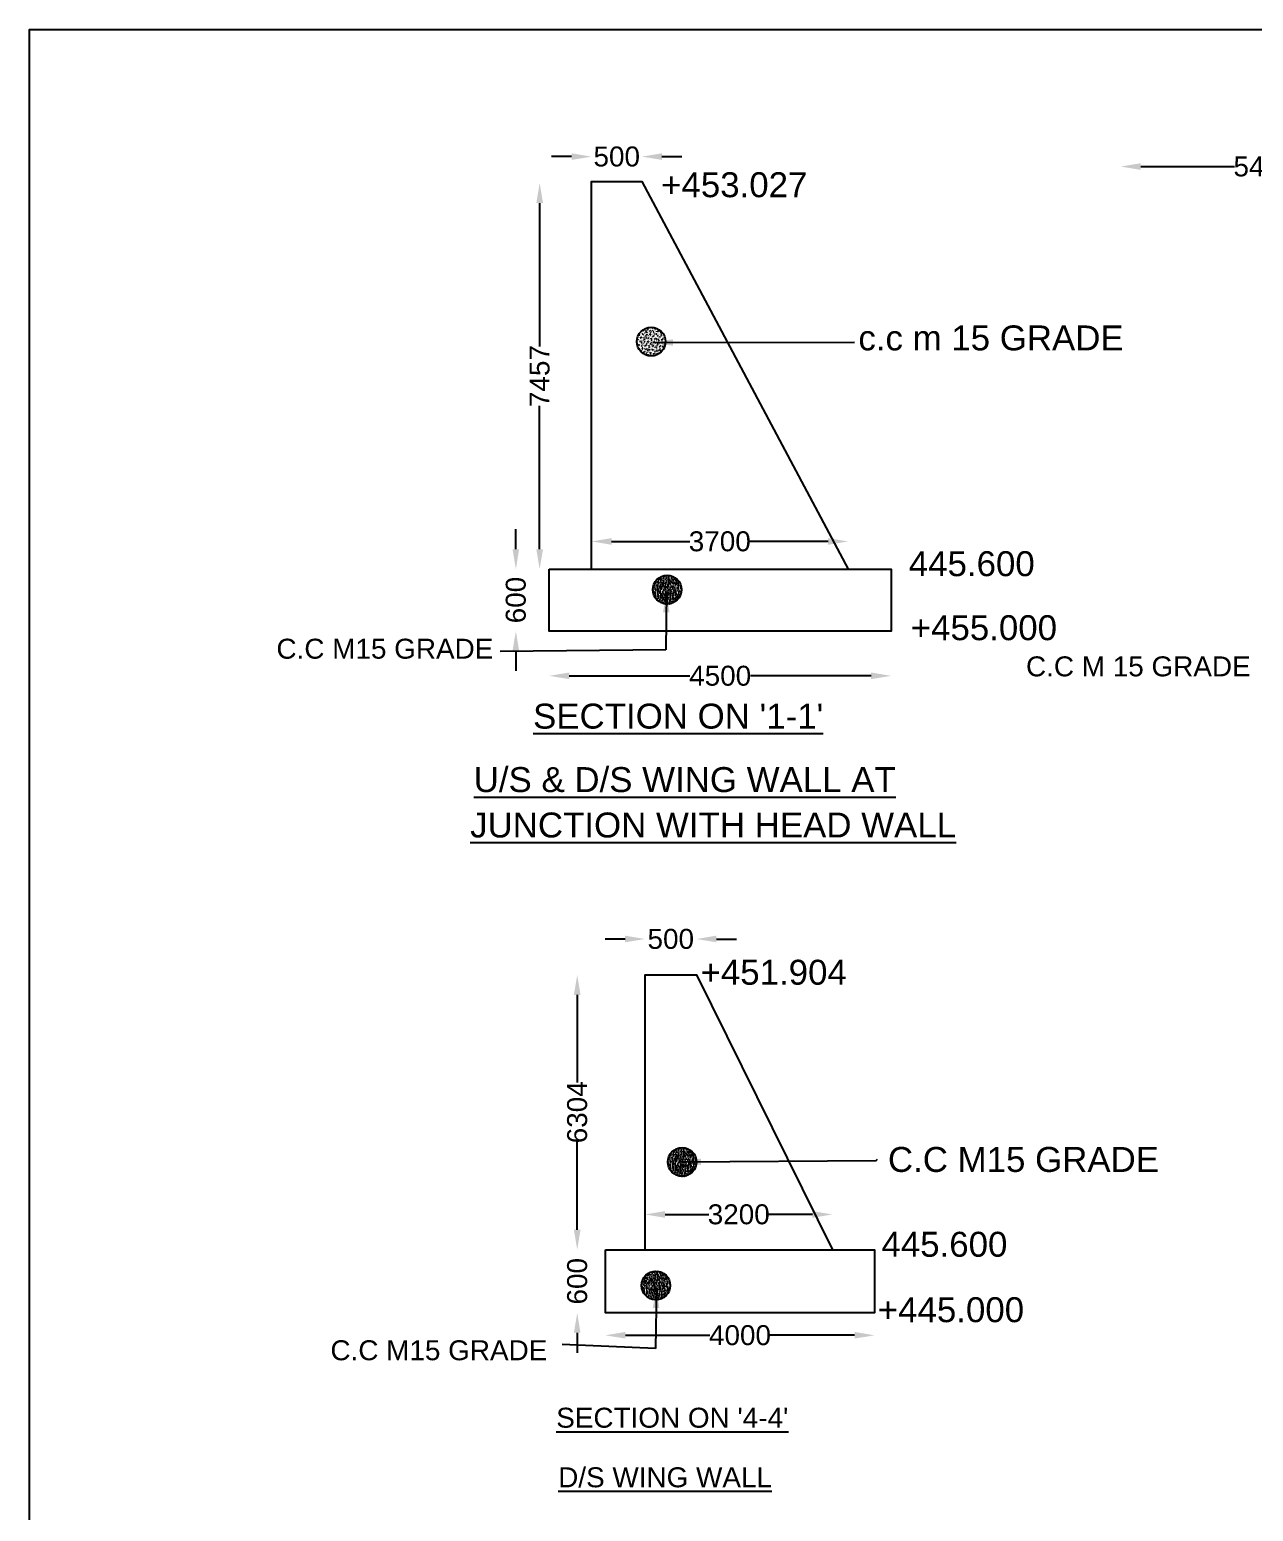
# Model space of a CAD drawing. Header units: feet. Extents: x -53248275 to -53240388, y 22140655 to 22146791.
# Drawn here: x -53248275 to -53245823, y 22143822 to 22146791 of the extents above; entities that cross this region are included whole.
import ezdxf

# ---------------------------------------------------------------- set-up
doc = ezdxf.new("R2010")
doc.units = ezdxf.units.FT
doc.header["$MEASUREMENT"] = 0
doc.layers.add('DIMENSION', color=7, linetype='Continuous')
doc.layers.add('TEXT', color=7, linetype='Continuous')
doc.styles.get("Standard").update_dxf_attribs({"font": 'arial.ttf', "height": 40})
doc.dimstyles.get("Standard").update_dxf_attribs({"dimtxt": 40, "dimasz": 40, "dimexe": 0.18, "dimexo": 0.0625, "dimgap": 0.09, "dimtad": 0, "dimdec": 0, "dimzin": 0, "dimdsep": 46, "dimtxsty": 'Standard', "dimcen": 0.09, "dimse1": 1, "dimse2": 1, "dimadec": 0, "dimazin": 0, "dimtfac": 1, "dimtdec": 0, "dimtofl": 0, "dimtmove": 0, "dimatfit": 3, "dimfxl": 1, "dimtolj": 1, "dimtzin": 0, "dimarcsym": 0})

# ---------------------------------------------------------------- blocks, each defined once
blk = doc.blocks.new('*D54')
at = {"layer": 'Defpoints', "color": 0, "transparency": 16777216}
for p in [(-53247149.2, 22146536.9), (-53247149.2, 22146486.8), (-53247048.3, 22146486.8)]:
    blk.add_point(p, dxfattribs=at)
at = {"layer": 'TEXT', "color": 0, "lineweight": -2, "transparency": 16777216}
for p, q in [((-53247189.2, 22146536.9), (-53247229.2, 22146536.9)), ((-53247008.3, 22146536.9), (-53246968.3, 22146536.9))]:
    blk.add_line(p, q, dxfattribs=at)
at = {"layer": 'TEXT', "color": 0, "transparency": 16777216}
for points in [[(-53247189.2, 22146543.6), (-53247189.2, 22146530.3), (-53247149.2, 22146536.9)], [(-53247008.3, 22146543.6), (-53247008.3, 22146530.3), (-53247048.3, 22146536.9)]]:
    blk.add_solid(points, dxfattribs=at)
at = {"layer": 'TEXT', "color": 0, "transparency": 16777216, "insert": (-53247098.7, 22146536.9), "char_height": 40, "attachment_point": 5}
blk.add_mtext('\\A1;500', dxfattribs=at)
blk = doc.blocks.new('*D55')
at = {"layer": 'Defpoints', "color": 0, "transparency": 16777216}
for p in [(-53246635.2, 22145765.7), (-53247149.2, 22145710.2), (-53246635.2, 22145710.2)]:
    blk.add_point(p, dxfattribs=at)
at = {"layer": 'TEXT', "color": 0, "lineweight": -2, "transparency": 16777216}
for p, q in [((-53247109.2, 22145765.7), (-53246951.9, 22145765.7)), ((-53246675.2, 22145765.7), (-53246832.4, 22145765.7))]:
    blk.add_line(p, q, dxfattribs=at)
at = {"layer": 'TEXT', "color": 0, "transparency": 16777216}
for points in [[(-53247109.2, 22145772.3), (-53247109.2, 22145759), (-53247149.2, 22145765.7)], [(-53246675.2, 22145772.3), (-53246675.2, 22145759), (-53246635.2, 22145765.7)]]:
    blk.add_solid(points, dxfattribs=at)
at = {"layer": 'TEXT', "color": 0, "transparency": 16777216, "insert": (-53246892.2, 22145765.7), "char_height": 40, "attachment_point": 5}
blk.add_mtext('\\A1;3700', dxfattribs=at)
blk = doc.blocks.new('*D56')
at = {"layer": 'Defpoints', "color": 0, "transparency": 16777216}
for p in [(-53247233.9, 22145710.2), (-53247300.9, 22145586.1), (-53247233.9, 22145586.1)]:
    blk.add_point(p, dxfattribs=at)
at = {"layer": 'TEXT', "color": 0, "lineweight": -2, "transparency": 16777216}
for p, q in [((-53247300.9, 22145750.2), (-53247300.9, 22145790.2)), ((-53247300.9, 22145546.1), (-53247300.9, 22145506.1))]:
    blk.add_line(p, q, dxfattribs=at)
at = {"layer": 'TEXT', "color": 0, "transparency": 16777216}
for points in [[(-53247307.6, 22145750.2), (-53247294.3, 22145750.2), (-53247300.9, 22145710.2)], [(-53247307.6, 22145546.1), (-53247294.3, 22145546.1), (-53247300.9, 22145586.1)]]:
    blk.add_solid(points, dxfattribs=at)
at = {"layer": 'TEXT', "color": 0, "transparency": 16777216, "insert": (-53247300.9, 22145648.2), "char_height": 40, "attachment_point": 5, "rotation": 90}
blk.add_mtext('\\A1;600', dxfattribs=at)
blk = doc.blocks.new('*D57')
at = {"layer": 'Defpoints', "color": 0, "transparency": 16777216}
for p in [(-53247253.2, 22146483.9), (-53247238.4, 22146483.9), (-53247233.9, 22145710.2)]:
    blk.add_point(p, dxfattribs=at)
at = {"layer": 'TEXT', "color": 0, "lineweight": -2, "transparency": 16777216}
for p, q in [((-53247253.2, 22146443.9), (-53247253.2, 22146156.7)), ((-53247253.2, 22145750.2), (-53247253.2, 22146037.4))]:
    blk.add_line(p, q, dxfattribs=at)
at = {"layer": 'TEXT', "color": 0, "transparency": 16777216}
for points in [[(-53247259.9, 22146443.9), (-53247246.5, 22146443.9), (-53247253.2, 22146483.9)], [(-53247259.9, 22145750.2), (-53247246.5, 22145750.2), (-53247253.2, 22145710.2)]]:
    blk.add_solid(points, dxfattribs=at)
at = {"layer": 'TEXT', "color": 0, "transparency": 16777216, "insert": (-53247253.2, 22146097.1), "char_height": 40, "attachment_point": 5, "rotation": 90}
blk.add_mtext('\\A1;7457', dxfattribs=at)
blk = doc.blocks.new('*D58')
at = {"layer": 'Defpoints', "color": 0, "transparency": 16777216}
for p in [(-53247233.9, 22145586.1), (-53246548.8, 22145586.1), (-53246548.8, 22145496.3)]:
    blk.add_point(p, dxfattribs=at)
at = {"layer": 'TEXT', "color": 0, "lineweight": -2, "transparency": 16777216}
for p, q in [((-53247193.9, 22145496.3), (-53246951.9, 22145496.3)), ((-53246588.8, 22145496.3), (-53246830.8, 22145496.3))]:
    blk.add_line(p, q, dxfattribs=at)
at = {"layer": 'TEXT', "color": 0, "transparency": 16777216}
for points in [[(-53247193.9, 22145503), (-53247193.9, 22145489.7), (-53247233.9, 22145496.3)], [(-53246588.8, 22145503), (-53246588.8, 22145489.7), (-53246548.8, 22145496.3)]]:
    blk.add_solid(points, dxfattribs=at)
at = {"layer": 'TEXT', "color": 0, "transparency": 16777216, "insert": (-53246891.4, 22145496.3), "char_height": 40, "attachment_point": 5}
blk.add_mtext('\\A1;4500', dxfattribs=at)
blk = doc.blocks.new('*D59')
at = {"layer": 'Defpoints', "color": 0, "transparency": 16777216}
for p in [(-53247041.9, 22144968.9), (-53247041.9, 22144897), (-53246938.9, 22144897)]:
    blk.add_point(p, dxfattribs=at)
at = {"layer": 'TEXT', "color": 0, "lineweight": -2, "transparency": 16777216}
for p, q in [((-53247081.9, 22144968.9), (-53247121.9, 22144968.9)), ((-53246898.9, 22144968.9), (-53246858.9, 22144968.9))]:
    blk.add_line(p, q, dxfattribs=at)
at = {"layer": 'TEXT', "color": 0, "transparency": 16777216}
for points in [[(-53247081.9, 22144975.6), (-53247081.9, 22144962.3), (-53247041.9, 22144968.9)], [(-53246898.9, 22144975.6), (-53246898.9, 22144962.3), (-53246938.9, 22144968.9)]]:
    blk.add_solid(points, dxfattribs=at)
at = {"layer": 'TEXT', "color": 0, "transparency": 16777216, "insert": (-53246990.4, 22144968.9), "char_height": 40, "attachment_point": 5}
blk.add_mtext('\\A1;500', dxfattribs=at)
blk = doc.blocks.new('*D60')
at = {"layer": 'Defpoints', "color": 0, "transparency": 16777216}
for p in [(-53247041.9, 22144897), (-53247177.9, 22144346.3), (-53247041.9, 22144346.3)]:
    blk.add_point(p, dxfattribs=at)
at = {"layer": 'TEXT', "color": 0, "lineweight": -2, "transparency": 16777216}
for p, q in [((-53247177.9, 22144857), (-53247177.9, 22144681.5)), ((-53247177.9, 22144386.3), (-53247177.9, 22144561.8))]:
    blk.add_line(p, q, dxfattribs=at)
at = {"layer": 'TEXT', "color": 0, "transparency": 16777216}
for points in [[(-53247184.6, 22144857), (-53247171.3, 22144857), (-53247177.9, 22144897)], [(-53247184.6, 22144386.3), (-53247171.3, 22144386.3), (-53247177.9, 22144346.3)]]:
    blk.add_solid(points, dxfattribs=at)
at = {"layer": 'TEXT', "color": 0, "transparency": 16777216, "insert": (-53247177.9, 22144621.6), "char_height": 40, "attachment_point": 5, "rotation": 90}
blk.add_mtext('\\A1;6304', dxfattribs=at)
blk = doc.blocks.new('*D61')
at = {"layer": 'Defpoints', "color": 0, "transparency": 16777216}
for p in [(-53247121.4, 22144346.3), (-53247177.9, 22144219.7), (-53247121.4, 22144219.7)]:
    blk.add_point(p, dxfattribs=at)
at = {"layer": 'TEXT', "color": 0, "lineweight": -2, "transparency": 16777216}
for p, q in [((-53247177.9, 22144386.3), (-53247177.9, 22144426.3)), ((-53247177.9, 22144179.7), (-53247177.9, 22144139.7))]:
    blk.add_line(p, q, dxfattribs=at)
at = {"layer": 'TEXT', "color": 0, "transparency": 16777216}
for points in [[(-53247184.6, 22144386.3), (-53247171.3, 22144386.3), (-53247177.9, 22144346.3)], [(-53247184.6, 22144179.7), (-53247171.3, 22144179.7), (-53247177.9, 22144219.7)]]:
    blk.add_solid(points, dxfattribs=at)
at = {"layer": 'TEXT', "color": 0, "transparency": 16777216, "insert": (-53247177.9, 22144283), "char_height": 40, "attachment_point": 5, "rotation": 90}
blk.add_mtext('\\A1;600', dxfattribs=at)
blk = doc.blocks.new('*D62')
at = {"layer": 'Defpoints', "color": 0, "transparency": 16777216}
for p in [(-53246666.6, 22144416.9), (-53247041.9, 22144346.3), (-53246666.6, 22144346.3)]:
    blk.add_point(p, dxfattribs=at)
at = {"layer": 'TEXT', "color": 0, "lineweight": -2, "transparency": 16777216}
for p, q in [((-53247001.9, 22144416.9), (-53246914, 22144416.9)), ((-53246706.6, 22144416.9), (-53246794.5, 22144416.9))]:
    blk.add_line(p, q, dxfattribs=at)
at = {"layer": 'TEXT', "color": 0, "transparency": 16777216}
for points in [[(-53247001.9, 22144423.6), (-53247001.9, 22144410.2), (-53247041.9, 22144416.9)], [(-53246706.6, 22144423.6), (-53246706.6, 22144410.2), (-53246666.6, 22144416.9)]]:
    blk.add_solid(points, dxfattribs=at)
at = {"layer": 'TEXT', "color": 0, "transparency": 16777216, "insert": (-53246854.2, 22144416.9), "char_height": 40, "attachment_point": 5}
blk.add_mtext('\\A1;3200', dxfattribs=at)
blk = doc.blocks.new('*D63')
at = {"layer": 'Defpoints', "color": 0, "transparency": 16777216}
for p in [(-53247121.4, 22144219.7), (-53246582, 22144219.7), (-53247121.4, 22144174.7)]:
    blk.add_point(p, dxfattribs=at)
at = {"layer": 'TEXT', "color": 0, "lineweight": -2, "transparency": 16777216}
for p, q in [((-53247081.4, 22144174.7), (-53246912.2, 22144174.7)), ((-53246622, 22144174.7), (-53246791.1, 22144174.7))]:
    blk.add_line(p, q, dxfattribs=at)
at = {"layer": 'TEXT', "color": 0, "transparency": 16777216}
for points in [[(-53247081.4, 22144181.4), (-53247081.4, 22144168.1), (-53247121.4, 22144174.7)], [(-53246622, 22144181.4), (-53246622, 22144168.1), (-53246582, 22144174.7)]]:
    blk.add_solid(points, dxfattribs=at)
at = {"layer": 'TEXT', "color": 0, "transparency": 16777216, "insert": (-53246851.7, 22144174.7), "char_height": 40, "attachment_point": 5}
blk.add_mtext('\\A1;4000', dxfattribs=at)
blk = doc.blocks.new('*D104')
at = {"layer": 'Defpoints', "color": 0, "transparency": 16777216}
for p in [(-53246088.6, 22146521.6), (-53246088.6, 22146517), (-53245543.4, 22146448.9)]:
    blk.add_point(p, dxfattribs=at)
at = {"layer": 'TEXT', "color": 0, "lineweight": -2, "transparency": 16777216}
for p, q in [((-53246048.6, 22146517), (-53245860.4, 22146517)), ((-53245583.4, 22146517), (-53245771.6, 22146517))]:
    blk.add_line(p, q, dxfattribs=at)
at = {"layer": 'TEXT', "color": 0, "transparency": 16777216}
for points in [[(-53246048.6, 22146523.7), (-53246048.6, 22146510.3), (-53246088.6, 22146517)], [(-53245583.4, 22146523.7), (-53245583.4, 22146510.3), (-53245543.4, 22146517)]]:
    blk.add_solid(points, dxfattribs=at)
at = {"layer": 'TEXT', "color": 0, "transparency": 16777216, "insert": (-53245816, 22146517), "char_height": 40, "attachment_point": 5}
blk.add_mtext('\\A1;545', dxfattribs=at)

msp = doc.modelspace()

# ---------------------------------------------------------------- hatches: boundary and pattern name
at = {"layer": 'TEXT'}
h = msp.add_hatch(dxfattribs=at)
h.set_pattern_fill('AR-CONC', color=0)
h.set_pattern_definition([(50, (-1496.293, 36.261), (7.172601826, -0.6275213498), [0.75, -8.25]), (355, (-1496.293, 36.261), (-1.3875133361, 7.521921337), [0.6, -6.6]), (100.45144446, (-1495.6956, 36.209), (5.7850884673, 6.8943999097), [0.63740192, -7.01142112]), (46.1842, (-1496.293, 38.261), (10.6724133067, -1.6551928079), [1.125, -12.375]), (96.63563549, (-1495.404, 38.123), (9.3466194567, 9.7411860077), [0.95610342, -10.5171376]), (351.18416399, (-1496.293, 38.261), (9.3466194505, 9.7411860027), [0.9, -9.90000001]), (21, (-1495.293, 37.761), (5.9690705212, -4.02618890665), [0.75, -8.25]), (326, (-1495.293, 37.761), (2.4331533192, 7.2515004505), [0.6, -6.6]), (71.45144474, (-1494.796, 37.426), (8.4022237673, 3.2253115281), [0.6374019, -7.01142112]), (37.5, (-1496.2933, 36.2613), (0.12159855317, 3.32893853831), [0, -6.52, 0, -6.7, 0, -6.625]), (7.5, (-1496.2933, 36.2613), (2.63069537442, 3.94411711882), [0, -3.82, 0, -6.37, 0, -2.525]), (327.5, (-1498.5233, 36.2613), (5.33822436172, -0.22554871734), [0, -2.5, 0, -7.8, 0, -10.35]), (317.5, (-1499.5233, 36.2613), (5.83186169342, 1.00104982332), [0, -3.25, 0, -5.18, 0, -7.35])])
h.paths.add_polyline_path([(-53247000.9, 22146166.2, 1), (-53247058.4, 22146166.2, 1)])
h = msp.add_hatch(dxfattribs=at)
h.set_pattern_fill('AR-CONC', color=0)
h.set_pattern_definition([(50, (-1464.305, -460.907), (7.172601826, -0.6275213498), [0.75, -8.25]), (355, (-1464.305, -460.907), (-1.3875133361, 7.521921337), [0.6, -6.6]), (100.45144446, (-1463.707, -460.959), (5.7850884673, 6.8943999097), [0.63740192, -7.01142112]), (46.1842, (-1464.305, -458.907), (10.6724133067, -1.6551928079), [1.125, -12.375]), (96.63563549, (-1463.416, -459.045), (9.3466194567, 9.7411860077), [0.95610342, -10.5171376]), (351.18416399, (-1464.305, -458.907), (9.3466194505, 9.7411860027), [0.9, -9.90000001]), (21, (-1463.305, -459.407), (5.9690705212, -4.02618890665), [0.75, -8.25]), (326, (-1463.305, -459.407), (2.4331533192, 7.2515004505), [0.6, -6.6]), (71.45144474, (-1462.8076, -459.7424), (8.4022237673, 3.2253115281), [0.6374019, -7.01142112]), (37.5, (-1464.305, -460.9069), (0.12159855317, 3.32893853831), [0, -6.52, 0, -6.7, 0, -6.625]), (7.5, (-1464.305, -460.907), (2.63069537442, 3.94411711882), [0, -3.82, 0, -6.37, 0, -2.525]), (327.5, (-1466.535, -460.9069), (5.33822436172, -0.22554871734), [0, -2.5, 0, -7.8, 0, -10.35]), (317.5, (-1467.535, -460.907), (5.83186169342, 1.00104982332), [0, -3.25, 0, -5.18, 0, -7.35])])
h.paths.add_polyline_path([(-53246968.9, 22145669, 1), (-53247026.4, 22145669, 1)])
h = msp.add_hatch(dxfattribs=at)
h.set_pattern_fill('AR-CONC', color=0)
h.set_pattern_definition([(50, (-1434.273, -1607.8177), (7.172601826, -0.6275213498), [0.75, -8.25]), (355, (-1434.273, -1607.818), (-1.3875133361, 7.521921337), [0.6, -6.6]), (100.45144446, (-1433.675, -1607.87), (5.7850884673, 6.8943999097), [0.63740192, -7.01142112]), (46.1842, (-1434.273, -1605.818), (10.6724133067, -1.6551928079), [1.125, -12.375]), (96.63563549, (-1433.383, -1605.956), (9.3466194567, 9.7411860077), [0.95610342, -10.5171376]), (351.18416399, (-1434.273, -1605.818), (9.3466194505, 9.7411860027), [0.9, -9.90000001]), (21, (-1433.273, -1606.3177), (5.9690705212, -4.02618890665), [0.75, -8.25]), (326, (-1433.273, -1606.318), (2.4331533192, 7.2515004505), [0.6, -6.6]), (71.45144474, (-1432.775, -1606.653), (8.4022237673, 3.2253115281), [0.6374019, -7.01142112]), (37.5, (-1434.2727, -1607.8177), (0.12159855317, 3.32893853831), [0, -6.52, 0, -6.7, 0, -6.625]), (7.5, (-1434.2727, -1607.8177), (2.63069537442, 3.94411711882), [0, -3.82, 0, -6.37, 0, -2.525]), (327.5, (-1436.5027, -1607.8177), (5.33822436172, -0.22554871734), [0, -2.5, 0, -7.8, 0, -10.35]), (317.5, (-1437.5027, -1607.8177), (5.83186169342, 1.00104982332), [0, -3.25, 0, -5.18, 0, -7.35])])
h.paths.add_polyline_path([(-53246938.9, 22144522.1, 1), (-53246996.4, 22144522.1, 1)])
h = msp.add_hatch(dxfattribs=at)
h.set_pattern_fill('AR-CONC', color=0)
h.set_pattern_definition([(50, (-1486.809, -1855.364), (7.172601826, -0.6275213498), [0.75, -8.25]), (355, (-1486.809, -1855.364), (-1.3875133361, 7.521921337), [0.6, -6.6]), (100.45144446, (-1486.211, -1855.4166), (5.7850884673, 6.8943999097), [0.63740192, -7.01142112]), (46.1842, (-1486.809, -1853.364), (10.6724133067, -1.6551928079), [1.125, -12.375]), (96.63563549, (-1485.92, -1853.502), (9.3466194567, 9.7411860077), [0.95610342, -10.5171376]), (351.18416399, (-1486.809, -1853.364), (9.3466194505, 9.7411860027), [0.9, -9.90000001]), (21, (-1485.809, -1853.864), (5.9690705212, -4.02618890665), [0.75, -8.25]), (326, (-1485.809, -1853.864), (2.4331533192, 7.2515004505), [0.6, -6.6]), (71.45144474, (-1485.3115, -1854.2), (8.4022237673, 3.2253115281), [0.6374019, -7.01142112]), (37.5, (-1486.809, -1855.3643), (0.12159855317, 3.32893853831), [0, -6.52, 0, -6.7, 0, -6.625]), (7.5, (-1486.809, -1855.3643), (2.63069537442, 3.94411711882), [0, -3.82, 0, -6.37, 0, -2.525]), (327.5, (-1489.039, -1855.3643), (5.33822436172, -0.22554871734), [0, -2.5, 0, -7.8, 0, -10.35]), (317.5, (-1490.039, -1855.3643), (5.83186169342, 1.00104982332), [0, -3.25, 0, -5.18, 0, -7.35])])
h.paths.add_polyline_path([(-53246991.4, 22144274.6, 1), (-53247048.9, 22144274.6, 1)])

# ---------------------------------------------------------------- linework, layer by layer
at = {"layer": 'DIMENSION', "color": 0}
msp.add_lwpolyline([(-53240406.1, 22140654.6), (-53248275.4, 22140654.6), (-53248275.4, 22146791.4), (-53240406.1, 22146791.4)], close=True, dxfattribs=at)
at = {"layer": 'TEXT', "color": 0}
for points in [[(-53247149.2, 22145710.2), (-53247149.2, 22146486.8), (-53247048.3, 22146486.8), (-53246635.2, 22145710.2)], [(-53247041.9, 22144346.3), (-53247041.9, 22144897), (-53246938.9, 22144897), (-53246666.6, 22144346.3)]]:
    msp.add_lwpolyline(points, dxfattribs=at)
for points in [[(-53247233.9, 22145710.2), (-53246548.8, 22145710.2), (-53246548.8, 22145586.1), (-53247233.9, 22145586.1)], [(-53247121.4, 22144346.3), (-53246582, 22144346.3), (-53246582, 22144219.7), (-53247121.4, 22144219.7)]]:
    msp.add_lwpolyline(points, close=True, dxfattribs=at)
for centre in [(-53247029.7, 22146166.2), (-53246997.7, 22145669), (-53246967.6, 22144522.1), (-53247020.2, 22144274.6)]:
    msp.add_circle(centre, 28.8, dxfattribs=at)

# ---------------------------------------------------------------- texts
for s, height, p in [('+453.027', 50, (-53247009.8, 22146455.6)), ('c.c m 15 GRADE', 50, (-53246614.4, 22146148.6)), ('445.600', 50, (-53246513.4, 22145696.1)), ('+455.000', 50, (-53246509.5, 22145567.8)), ('C.C M15 GRADE', 40, (-53247780.7, 22145530.7)), ('C.C M 15 GRADE', 40, (-53246278.4, 22145495.3)), ("%%USECTION ON '1-1'", 50, (-53247266.4, 22145390.6)), ('%%UU/S & D/S WING WALL AT', 50, (-53247385.4, 22145263.4)), ('%%UJUNCTION WITH HEAD WALL', 50, (-53247392.5, 22145172.4)), ('+451.904', 50, (-53246930.8, 22144877.3)), ('C.C M15 GRADE ', 50, (-53246555.2, 22144502.1)), ('445.600', 50, (-53246568.2, 22144332.1)), ('+445.000', 50, (-53246575.5, 22144201)), ('C.C M15 GRADE ', 40, (-53247672.5, 22144124.7)), ("%%USECTION ON '4-4'", 40, (-53247220, 22143989.5)), ('%%UD/S WING WALL', 40, (-53247216, 22143870.1))]:
    msp.add_text(s, height=height, dxfattribs=at).set_placement(p)

# ---------------------------------------------------------------- dimensions: what is measured, and where the dimension line sits
for base, p1, p2, text, picture, middle in [((-53247149.2, 22146536.9), (-53247048.3, 22146486.8), (-53247149.2, 22146486.8), '500', '*D54', (-53247098.7, 22146536.9)), ((-53246635.2, 22145765.7), (-53247149.2, 22145710.2), (-53246635.2, 22145710.2), '3700', '*D55', (-53246892.2, 22145765.7)), ((-53246548.8, 22145496.3), (-53247233.9, 22145586.1), (-53246548.8, 22145586.1), '4500', '*D58', (-53246891.4, 22145496.3)), ((-53247041.9, 22144968.9), (-53246938.9, 22144897), (-53247041.9, 22144897), '500', '*D59', (-53246990.4, 22144968.9)), ((-53246666.6, 22144416.9), (-53247041.9, 22144346.3), (-53246666.6, 22144346.3), '3200', '*D62', (-53246854.2, 22144416.9)), ((-53247121.4, 22144174.7), (-53246582, 22144219.7), (-53247121.4, 22144219.7), '4000', '*D63', (-53246851.7, 22144174.7))]:
    dim = msp.add_linear_dim(base=base, p1=p1, p2=p2, text=text, dimstyle='Standard', dxfattribs=at)
    dim.commit()
    dim.dimension.update_dxf_attribs({"geometry": picture, "text_midpoint": middle})
dim = msp.add_linear_dim(base=(-53246088.6, 22146517), p1=(-53245543.4, 22146448.9), p2=(-53246088.6, 22146521.6), dimstyle='Standard', dxfattribs=at)
dim.commit()
dim.dimension.update_dxf_attribs({"geometry": '*D104', "text_midpoint": (-53245816, 22146517)})
for base, p1, p2, text, picture, middle in [((-53247253.2, 22146483.9), (-53247233.9, 22145710.2), (-53247238.4, 22146483.9), '7457', '*D57', (-53247253.2, 22146097.1)), ((-53247300.9, 22145586.1), (-53247233.9, 22145710.2), (-53247233.9, 22145586.1), '600', '*D56', (-53247300.9, 22145648.2)), ((-53247177.9, 22144346.3), (-53247041.9, 22144897), (-53247041.9, 22144346.3), '6304', '*D60', (-53247177.9, 22144621.6)), ((-53247177.9, 22144219.7), (-53247121.4, 22144346.3), (-53247121.4, 22144219.7), '600', '*D61', (-53247177.9, 22144283))]:
    dim = msp.add_linear_dim(base=base, p1=p1, p2=p2, angle=90, text=text, dimstyle='Standard', dxfattribs=at)
    dim.commit()
    dim.dimension.update_dxf_attribs({"geometry": picture, "text_midpoint": middle})

# ---------------------------------------------------------------- leaders
for points in [[(-53247025.9, 22146164.3), (-53246622.4, 22146164.8)], [(-53246999, 22145663.7), (-53247000.2, 22145548.3), (-53247332.2, 22145545.1)], [(-53246969.6, 22144522.1), (-53246578.8, 22144524.7), (-53246576.3, 22144527.9)], [(-53247019.3, 22144269.5), (-53247021.1, 22144148), (-53247208.3, 22144156)]]:
    msp.add_leader(points, dimstyle='Standard', override={"dimgap": 0.09, "dimtad": 0}, dxfattribs=at)

doc.saveas('drawing.dxf')
